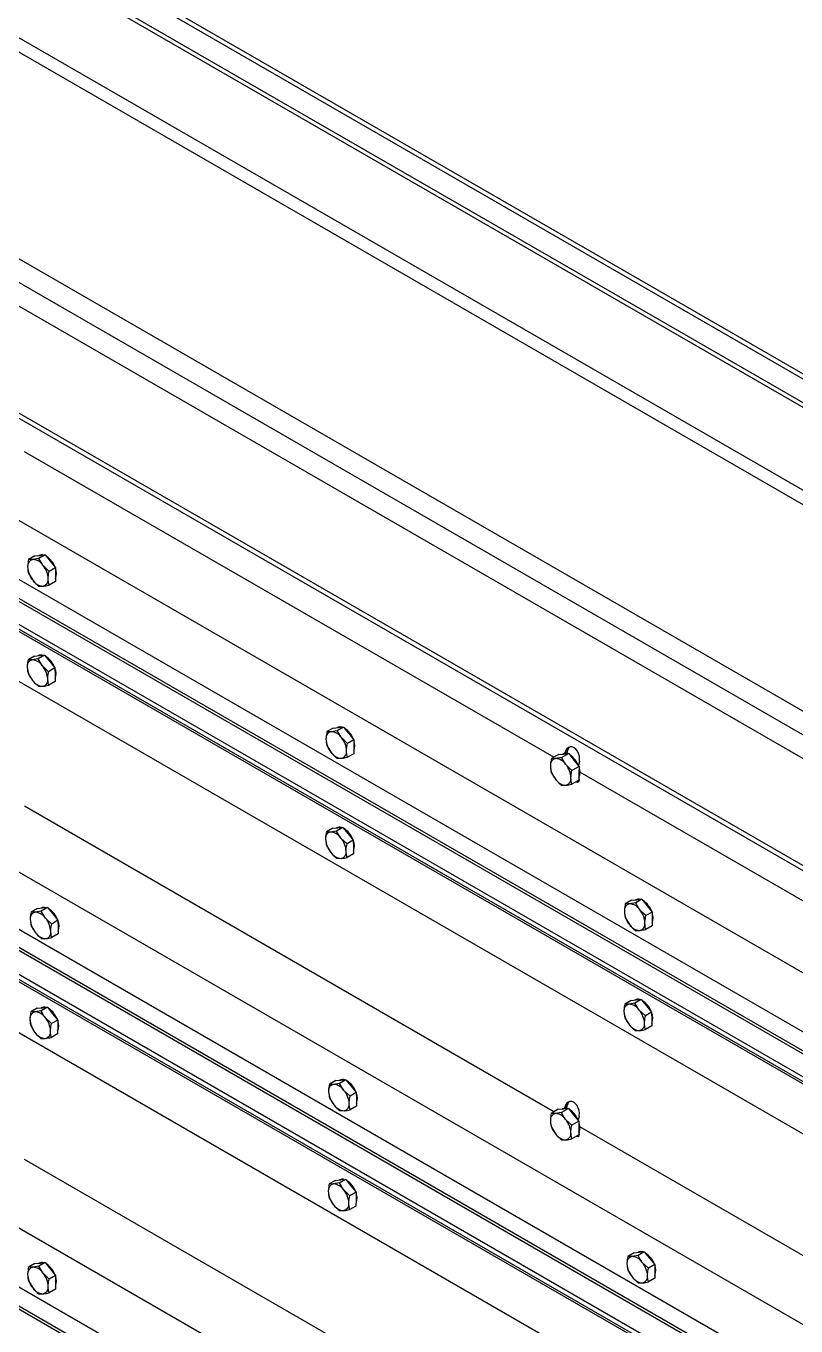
# Model space of a CAD drawing. Header units: millimetres. Extents: x -361 to 14022, y -1822 to 1455.
# Drawn here: x 4013.87 to 4030.4, y 893.34 to 921.28 of the extents above; entities that cross this region are included whole.
import ezdxf

# ---------------------------------------------------------------- set-up
doc = ezdxf.new("R2010")
doc.units = ezdxf.units.MM

msp = doc.modelspace()

# ---------------------------------------------------------------- linework, layer by layer
at = {"color": 7, "linetype": 'Continuous', "lineweight": 25}
for p, q in [((3977.685407, 943.709222), (4043.976668, 905.440092)), ((3978.127349, 943.96435), (4044.41861, 905.69522)), ((4044.529971, 905.736597), (3978.283586, 943.979821)), ((3977.685407, 943.607155), (4043.888265, 905.389058)), ((4038.231426, 902.123434), (3971.940165, 940.392564)), ((4037.789484, 901.868307), (3971.498223, 940.137437)), ((4037.568513, 901.485574), (3971.277252, 939.754704)), ((4037.568513, 899.189053), (3971.277252, 937.458183)), ((3971.341986, 937.315107), (4037.633247, 899.045976)), ((4037.697955, 896.807281), (3975.19244, 932.890946)), ((4037.697955, 895.540866), (3975.181245, 931.630994)), ((4037.697955, 895.065398), (3975.047014, 931.233017)), ((4037.697955, 895.130605), (3975.091041, 931.272806)), ((4037.697955, 894.572206), (3975.215331, 930.642657)), ((4037.697955, 894.419827), (3975.172353, 930.515089)), ((4037.697955, 894.471548), (3975.216543, 930.541299)), ((4037.697955, 893.348051), (3975.18526, 929.435862)), ((4037.697955, 889.250781), (3975.234603, 925.310107)), ((4037.697955, 888.014532), (3975.249491, 924.065263)), ((4037.697955, 887.562231), (3975.130388, 923.681718)), ((4037.697955, 887.626542), (3975.174702, 923.720448)), ((4037.697955, 887.047996), (3975.284352, 923.078602)), ((4037.697955, 886.894385), (3975.239249, 922.951028)), ((4037.697955, 886.944881), (3975.283441, 922.976013)), ((4037.697955, 885.796456), (3975.229543, 921.858703)), ((4037.697955, 881.599208), (3975.19244, 917.682874)), ((4037.697955, 880.332793), (3975.181245, 916.422921)), ((4037.697955, 879.922532), (3975.091041, 916.064734)), ((4037.697955, 879.857326), (3975.047014, 916.024944)), ((4025.202448, 905.568713), (4013.831095, 912.133256)), ((4014.056473, 909.893332), (4014.167617, 909.903587)), ((4014.27876, 909.913842), (4014.143824, 909.837552)), ((4014.167617, 909.903587), (4014.27876, 909.913842)), ((4014.27876, 909.913842), (4014.388587, 909.776023)), ((4014.056473, 909.893332), (4013.921537, 909.817042)), ((4014.143824, 909.837552), (4014.012945, 909.816139)), ((4014.144423, 909.90222), (4014.142791, 909.901297)), ((4014.363479, 909.561915), (4014.233916, 909.688576)), ((4014.498415, 909.638205), (4014.363479, 909.561915)), ((4014.388587, 909.776023), (4014.498415, 909.638205)), ((4014.498415, 909.638205), (4014.497099, 909.490131)), ((4013.918906, 909.520895), (4014.008998, 909.371919)), ((4014.497099, 909.490131), (4014.495784, 909.342058)), ((4014.138561, 909.245258), (4014.229969, 909.244355)), ((4014.495784, 909.342058), (4014.360848, 909.265768)), ((4014.044837, 907.740946), (4013.909906, 907.660916)), ((4014.129127, 907.67965), (4013.999782, 907.658578)), ((4014.044837, 907.740946), (4014.154447, 907.750314)), ((4014.130233, 907.748968), (4014.128807, 907.748122)), ((4014.264058, 907.759681), (4014.129127, 907.67965)), ((4014.154447, 907.750314), (4014.264058, 907.759681)), ((4014.264058, 907.759681), (4014.375418, 907.62275)), ((4014.351848, 907.405788), (4014.220753, 907.531014)), ((4014.486778, 907.485819), (4014.351848, 907.405788)), ((4014.375418, 907.62275), (4014.486778, 907.485819)), ((4014.486778, 907.485819), (4014.488528, 907.339521)), ((4013.913405, 907.36832), (4014.005031, 907.219684)), ((4014.490278, 907.193223), (4014.355347, 907.113192)), ((4014.488528, 907.339521), (4014.490278, 907.193223)), ((4014.136126, 907.094458), (4014.226002, 907.09212)), ((4020.464629, 906.193983), (4020.329692, 906.117693)), ((4020.551979, 906.138203), (4020.4211, 906.11679)), ((4020.464629, 906.193983), (4020.575772, 906.204238)), ((4020.552579, 906.20287), (4020.550946, 906.201947)), ((4020.686915, 906.214493), (4020.551979, 906.138203)), ((4020.575772, 906.204238), (4020.686915, 906.214493)), ((4020.686915, 906.214493), (4020.796743, 906.076674)), ((4020.796743, 906.076674), (4020.90657, 905.938855)), ((4020.327061, 905.821546), (4020.417153, 905.672569)), ((4020.771634, 905.862566), (4020.642071, 905.989226)), ((4020.90657, 905.938855), (4020.771634, 905.862566)), ((4020.905255, 905.790782), (4020.903939, 905.642708)), ((4020.90657, 905.938855), (4020.905255, 905.790782)), ((4020.546716, 905.545909), (4020.638124, 905.545006)), ((4020.903939, 905.642708), (4020.769003, 905.566418)), ((4025.300907, 905.62438), (4025.149398, 905.53872)), ((4025.371685, 905.55923), (4025.240806, 905.537817)), ((4025.300907, 905.62438), (4025.41205, 905.634635)), ((4025.523193, 905.64489), (4025.371685, 905.55923)), ((4025.388857, 905.633267), (4025.387224, 905.632344)), ((4025.41205, 905.634635), (4025.523193, 905.64489)), ((4025.438264, 905.64744), (4025.440709, 905.65897)), ((4025.486459, 905.684837), (4025.440709, 905.65897)), ((4025.486459, 905.684837), (4025.477865, 905.644303)), ((4025.523193, 905.64489), (4025.633021, 905.507071)), ((4025.633021, 905.507071), (4025.742848, 905.369252)), ((4025.750068, 905.480381), (4025.730882, 905.389895)), ((4025.146767, 905.242573), (4025.236859, 905.093597)), ((4025.59134, 905.283593), (4025.461777, 905.410254)), ((4025.742848, 905.369252), (4025.59134, 905.283593)), ((4025.741533, 905.221179), (4025.740217, 905.073105)), ((4025.742848, 905.369252), (4025.741533, 905.221179)), ((4036.743419, 898.906252), (4025.763522, 905.244812)), ((4025.366422, 904.966936), (4025.45783, 904.966033)), ((4025.740217, 905.073105), (4025.588709, 904.987446)), ((4025.742538, 905.138322), (4025.746878, 905.121322)), ((4025.204459, 897.947714), (4013.8298, 904.514165)), ((4020.452992, 904.041597), (4020.318061, 903.961566)), ((4020.452992, 904.041597), (4020.562602, 904.050964)), ((4020.538388, 904.049619), (4020.536962, 904.048773)), ((4020.672213, 904.060331), (4020.537282, 903.980301)), ((4020.562602, 904.050964), (4020.672213, 904.060331)), ((4020.672213, 904.060331), (4020.783573, 903.923401)), ((4020.537282, 903.980301), (4020.407937, 903.959228)), ((4020.760003, 903.706439), (4020.628908, 903.831665)), ((4020.894933, 903.78647), (4020.760003, 903.706439)), ((4020.783573, 903.923401), (4020.894933, 903.78647)), ((4020.894933, 903.78647), (4020.896683, 903.640172)), ((4020.32156, 903.66897), (4020.413186, 903.520334)), ((4020.898433, 903.493874), (4020.763502, 903.413843)), ((4020.896683, 903.640172), (4020.898433, 903.493874)), ((4020.544281, 903.395109), (4020.634157, 903.392771)), ((4026.872784, 902.494634), (4026.737848, 902.418344)), ((4026.960134, 902.438854), (4026.829256, 902.417441)), ((4026.872784, 902.494634), (4026.983927, 902.504889)), ((4026.960734, 902.503521), (4026.959101, 902.502598)), ((4027.09507, 902.515144), (4026.960134, 902.438854)), ((4026.983927, 902.504889), (4027.09507, 902.515144)), ((4027.09507, 902.515144), (4027.204898, 902.377325)), ((4027.204898, 902.377325), (4027.314725, 902.239506)), ((4014.10969, 902.318282), (4013.974759, 902.238251)), ((4014.19398, 902.256986), (4014.064635, 902.235913)), ((4014.10969, 902.318282), (4014.2193, 902.327649)), ((4014.195086, 902.326304), (4014.19366, 902.325458)), ((4014.328911, 902.337016), (4014.19398, 902.256986)), ((4014.2193, 902.327649), (4014.328911, 902.337016)), ((4014.416701, 901.983124), (4014.285606, 902.10835)), ((4014.328911, 902.337016), (4014.440271, 902.200086)), ((4014.440271, 902.200086), (4014.551631, 902.063155)), ((4026.735216, 902.122197), (4026.825309, 901.97322)), ((4027.179789, 902.163216), (4027.050227, 902.289877)), ((4027.314725, 902.239506), (4027.179789, 902.163216)), ((4027.31341, 902.091433), (4027.312094, 901.943359)), ((4027.314725, 902.239506), (4027.31341, 902.091433)), ((4013.978258, 901.945655), (4014.069884, 901.79702)), ((4014.551631, 902.063155), (4014.416701, 901.983124)), ((4014.551631, 902.063155), (4014.553381, 901.916857)), ((4014.553381, 901.916857), (4014.555131, 901.770559)), ((4026.954871, 901.846559), (4027.046279, 901.845656)), ((4027.312094, 901.943359), (4027.177158, 901.867069)), ((4014.200979, 901.671794), (4014.290855, 901.669456)), ((4014.555131, 901.770559), (4014.4202, 901.690528)), ((4014.10524, 900.173738), (4013.970304, 900.097448)), ((4014.10524, 900.173738), (4014.216383, 900.183993)), ((4014.19319, 900.182626), (4014.191557, 900.181703)), ((4014.327526, 900.194248), (4014.19259, 900.117958)), ((4014.216383, 900.183993), (4014.327526, 900.194248)), ((4014.327526, 900.194248), (4014.437354, 900.056429)), ((4026.861147, 900.342248), (4026.726216, 900.262217)), ((4026.945438, 900.280951), (4026.816092, 900.259879)), ((4026.861147, 900.342248), (4026.970758, 900.351615)), ((4026.946543, 900.35027), (4026.945117, 900.349424)), ((4027.080368, 900.360982), (4026.945438, 900.280951)), ((4026.970758, 900.351615), (4027.080368, 900.360982)), ((4027.168158, 900.00709), (4027.037063, 900.132315)), ((4027.080368, 900.360982), (4027.191728, 900.224051)), ((4027.191728, 900.224051), (4027.303089, 900.08712)), ((4014.19259, 900.117958), (4014.061712, 900.096545)), ((4014.412246, 899.842321), (4014.282683, 899.968982)), ((4014.547182, 899.918611), (4014.412246, 899.842321)), ((4014.437354, 900.056429), (4014.547182, 899.918611)), ((4014.547182, 899.918611), (4014.545866, 899.770537)), ((4026.729716, 899.969621), (4026.821341, 899.820985)), ((4027.303089, 900.08712), (4027.168158, 900.00709)), ((4027.303089, 900.08712), (4027.304838, 899.940822)), ((4027.304838, 899.940822), (4027.306588, 899.794524)), ((4013.967672, 899.801301), (4014.057765, 899.652325)), ((4014.54455, 899.622464), (4014.409614, 899.546174)), ((4014.545866, 899.770537), (4014.54455, 899.622464)), ((4026.952436, 899.695759), (4027.042312, 899.693421)), ((4027.306588, 899.794524), (4027.171657, 899.714494)), ((4014.187328, 899.525664), (4014.278736, 899.524761)), ((4020.517845, 898.618933), (4020.382914, 898.538902)), ((4020.602135, 898.557636), (4020.47279, 898.536564)), ((4020.517845, 898.618933), (4020.627455, 898.6283)), ((4020.603241, 898.626955), (4020.601815, 898.626109)), ((4020.737066, 898.637667), (4020.602135, 898.557636)), ((4020.627455, 898.6283), (4020.737066, 898.637667)), ((4020.737066, 898.637667), (4020.848426, 898.500736)), ((4020.848426, 898.500736), (4020.959787, 898.363805)), ((4020.386414, 898.246306), (4020.478039, 898.09767)), ((4020.824856, 898.283775), (4020.693761, 898.409)), ((4020.959787, 898.363805), (4020.824856, 898.283775)), ((4020.959787, 898.363805), (4020.961536, 898.217508)), ((4020.961536, 898.217508), (4020.963286, 898.07121)), ((4020.609134, 897.972444), (4020.69901, 897.970107)), ((4020.963286, 898.07121), (4020.828355, 897.991179)), ((4025.296802, 898.002485), (4025.1453, 897.912625)), ((4025.364521, 897.93136), (4025.235176, 897.910287)), ((4025.296802, 898.002485), (4025.406413, 898.011852)), ((4025.516023, 898.021219), (4025.364521, 897.93136)), ((4025.382198, 898.010507), (4025.380773, 898.009661)), ((4025.406413, 898.011852), (4025.516023, 898.021219)), ((4025.433331, 898.025276), (4025.43595, 898.038729)), ((4025.481699, 898.065863), (4025.43595, 898.038729)), ((4025.481699, 898.065863), (4025.473078, 898.021581)), ((4025.516023, 898.021219), (4025.627384, 897.884288)), ((4025.1488, 897.620029), (4025.240425, 897.471394)), ((4025.587242, 897.657498), (4025.456147, 897.782724)), ((4025.738744, 897.747358), (4025.587242, 897.657498)), ((4025.627384, 897.884288), (4025.738744, 897.747358)), ((4025.74531, 897.860139), (4025.72736, 897.767936)), ((4025.738744, 897.747358), (4025.740494, 897.60106)), ((4036.744077, 891.286035), (4025.762227, 897.625722)), ((4025.37152, 897.346168), (4025.461396, 897.34383)), ((4025.742243, 897.454762), (4025.590741, 897.364902)), ((4025.740494, 897.60106), (4025.742243, 897.454762)), ((4025.744756, 897.522209), (4025.749552, 897.505386)), ((4025.202448, 890.360641), (4013.831095, 896.925183)), ((4020.735682, 896.494899), (4020.600746, 896.418609)), ((4020.624538, 896.484644), (4020.735682, 896.494899)), ((4020.735682, 896.494899), (4020.845509, 896.35708)), ((4020.513395, 896.474389), (4020.378459, 896.398099)), ((4020.600746, 896.418609), (4020.469867, 896.397196)), ((4020.513395, 896.474389), (4020.624538, 896.484644)), ((4020.601345, 896.483276), (4020.599713, 896.482353)), ((4020.820401, 896.142972), (4020.690838, 896.269632)), ((4020.955337, 896.219261), (4020.820401, 896.142972)), ((4020.845509, 896.35708), (4020.955337, 896.219261)), ((4020.955337, 896.219261), (4020.954021, 896.071188)), ((4020.375828, 896.101952), (4020.46592, 895.952975)), ((4020.954021, 896.071188), (4020.952706, 895.923114)), ((4020.595483, 895.826315), (4020.686891, 895.825412)), ((4020.952706, 895.923114), (4020.817769, 895.846824)), ((4026.926, 894.919584), (4026.791069, 894.839553)), ((4027.010291, 894.858287), (4026.880946, 894.837215)), ((4026.926, 894.919584), (4027.035611, 894.928951)), ((4027.011396, 894.927605), (4027.00997, 894.92676)), ((4027.145221, 894.938318), (4027.010291, 894.858287)), ((4027.035611, 894.928951), (4027.145221, 894.938318)), ((4027.145221, 894.938318), (4027.256581, 894.801387)), ((4014.056473, 894.68526), (4013.921537, 894.60897)), ((4014.143824, 894.629479), (4014.012945, 894.608067)), ((4014.056473, 894.68526), (4014.167617, 894.695515)), ((4014.144423, 894.694147), (4014.142791, 894.693224)), ((4014.27876, 894.705769), (4014.143824, 894.629479)), ((4014.167617, 894.695515), (4014.27876, 894.705769)), ((4014.27876, 894.705769), (4014.388587, 894.567951)), ((4014.388587, 894.567951), (4014.498415, 894.430132)), ((4026.794569, 894.546957), (4026.886195, 894.398321)), ((4027.233011, 894.584425), (4027.101916, 894.709651)), ((4027.367942, 894.664456), (4027.233011, 894.584425)), ((4027.256581, 894.801387), (4027.367942, 894.664456)), ((4027.367942, 894.664456), (4027.369691, 894.518158)), ((4013.918906, 894.312823), (4014.008998, 894.163846)), ((4014.363479, 894.353842), (4014.233916, 894.480503)), ((4014.498415, 894.430132), (4014.363479, 894.353842)), ((4014.497099, 894.282059), (4014.495784, 894.133985)), ((4014.498415, 894.430132), (4014.497099, 894.282059)), ((4027.017289, 894.273095), (4027.107165, 894.270757)), ((4027.371441, 894.37186), (4027.236511, 894.291829)), ((4027.369691, 894.518158), (4027.371441, 894.37186)), ((4014.138561, 894.037185), (4014.229969, 894.036282)), ((4014.495784, 894.133985), (4014.360848, 894.057695))]:
    msp.add_line(p, q, dxfattribs=at)
at = {"color": 8, "linetype": 'Continuous', "lineweight": 25}
for p, q in [((4041.102183, 905.211139), (3978.592979, 941.296934)), ((3978.516233, 941.03506), (4040.913785, 905.013721))]:
    msp.add_line(p, q, dxfattribs=at)
at = {"color": 7, "linetype": 'Continuous', "lineweight": 25}
for centre, radius, start, end in [((4014.204131, 909.790647), 0.126545, 71.510323, 118.153237), ((4014.038925, 909.678583), 0.139989, 100.6953232, 188.5331771), ((4014.376851, 909.675078), 0.476678, 182.0759805, 219.4930678), ((4013.997261, 909.533801), 0.282774, 33.1850043, 86.8203722), ((4013.866063, 909.385416), 0.476678, 2.0759805, 39.4930678), ((4014.04846, 909.490632), 0.46942, 19.5554709, 57.5471594), ((4014.236982, 909.517564), 0.283127, 336.3520258, 22.6298248), ((4014.245654, 909.526693), 0.282774, 213.1850043, 266.8203722), ((4014.203989, 909.381911), 0.139989, 280.6953232, 8.5331771), ((4014.190386, 907.640581), 0.12396, 69.9370339, 119.0296317), ((4014.029231, 907.326854), 0.481209, 20.2238943, 58.0161973), ((4014.023835, 907.52671), 0.134043, 100.3370645, 190.2264623), ((4014.374827, 907.531565), 0.483755, 183.3955817, 220.1438852), ((4013.980819, 907.370561), 0.288641, 33.7722361, 86.2331404), ((4013.850957, 907.219133), 0.483755, 3.3955817, 40.1438852), ((4014.232161, 907.362499), 0.279172, 337.2142046, 24.156204), ((4014.244965, 907.380137), 0.288641, 213.7722361, 266.2331404), ((4014.201949, 907.223987), 0.134043, 280.3370645, 10.2264623), ((4020.44708, 905.979233), 0.139989, 100.6953232, 188.5331771), ((4020.405416, 905.834452), 0.282774, 33.1850043, 86.8203722), ((4020.612286, 906.091297), 0.126545, 71.510323, 118.153237), ((4020.456616, 905.791283), 0.46942, 19.5554709, 57.5471594), ((4020.785006, 905.975729), 0.476678, 182.0759805, 219.4930678), ((4020.274218, 905.686066), 0.476678, 2.0759805, 39.4930678), ((4020.645137, 905.818214), 0.283127, 336.3520258, 22.6298248), ((4020.653809, 905.827344), 0.282774, 213.1850043, 266.8203722), ((4020.612144, 905.682562), 0.139989, 280.6953232, 8.5331771), ((4025.266786, 905.400261), 0.139989, 100.6953232, 188.5331771), ((4025.225122, 905.255479), 0.282774, 33.1850043, 86.8203722), ((4025.448564, 905.521694), 0.126545, 71.510323, 118.153237), ((4025.292894, 905.22168), 0.46942, 19.5554709, 57.5471594), ((4025.604712, 905.396756), 0.476678, 182.0759805, 219.4930678), ((4025.093924, 905.107094), 0.476678, 2.0759805, 39.4930678), ((4025.47868, 905.248185), 0.285816, 337.3946058, 22.4977682), ((4025.473515, 905.248371), 0.282774, 213.1850043, 266.8203722), ((4025.43185, 905.10359), 0.139989, 280.6953232, 8.5331771), ((4020.598541, 903.941232), 0.12396, 69.9370339, 119.0296317), ((4020.43199, 903.827361), 0.134043, 100.3370645, 190.2264623), ((4020.782982, 903.832216), 0.483755, 183.3955817, 220.1438852), ((4020.388974, 903.671211), 0.288641, 33.7722361, 86.2331404), ((4020.259112, 903.519783), 0.483755, 3.3955817, 40.1438852), ((4020.437386, 903.627505), 0.481209, 20.2238943, 58.0161973), ((4020.640316, 903.663149), 0.279172, 337.2142046, 24.156204), ((4020.65312, 903.680788), 0.288641, 213.7722361, 266.2331404), ((4020.610105, 903.524638), 0.134043, 280.3370645, 10.2264623), ((4026.855236, 902.279884), 0.139989, 100.6953232, 188.5331771), ((4026.813571, 902.135103), 0.282774, 33.1850043, 86.8203722), ((4027.020442, 902.391948), 0.126545, 71.510323, 118.153237), ((4026.864771, 902.091934), 0.46942, 19.5554709, 57.5471594), ((4014.088688, 902.104046), 0.134043, 100.3370645, 190.2264623), ((4014.045672, 901.947896), 0.288641, 33.7722361, 86.2331404), ((4014.255239, 902.217917), 0.12396, 69.9370339, 119.0296317), ((4013.91581, 901.796468), 0.483755, 3.3955817, 40.1438852), ((4014.094084, 901.90419), 0.481209, 20.2238943, 58.0161973), ((4027.193162, 902.27638), 0.476678, 182.0759805, 219.4930678), ((4026.682374, 901.986717), 0.476678, 2.0759805, 39.4930678), ((4027.053292, 902.118865), 0.283127, 336.3520258, 22.6298248), ((4014.43968, 902.108901), 0.483755, 183.3955817, 220.1438852), ((4014.266803, 901.801323), 0.134043, 280.3370645, 10.2264623), ((4014.297014, 901.939835), 0.279172, 337.2142046, 24.156204), ((4027.061964, 902.127995), 0.282774, 213.1850043, 266.8203722), ((4027.0203, 901.983213), 0.139989, 280.6953232, 8.5331771), ((4014.309818, 901.957473), 0.288641, 213.7722361, 266.2331404), ((4014.252898, 900.071053), 0.126545, 71.510323, 118.153237), ((4014.097227, 899.771038), 0.46942, 19.5554709, 57.5471594), ((4026.840145, 900.128012), 0.134043, 100.3370645, 190.2264623), ((4026.79713, 899.971862), 0.288641, 33.7722361, 86.2331404), ((4027.006696, 900.241883), 0.12396, 69.9370339, 119.0296317), ((4026.667268, 899.820434), 0.483755, 3.3955817, 40.1438852), ((4026.845541, 899.928156), 0.481209, 20.2238943, 58.0161973), ((4014.087692, 899.958989), 0.139989, 100.6953232, 188.5331771), ((4014.425618, 899.955484), 0.476678, 182.0759805, 219.4930678), ((4014.046027, 899.814207), 0.282774, 33.1850043, 86.8203722), ((4013.91483, 899.665822), 0.476678, 2.0759805, 39.4930678), ((4014.285748, 899.79797), 0.283127, 336.3520258, 22.6298248), ((4027.191137, 900.132867), 0.483755, 183.3955817, 220.1438852), ((4027.01826, 899.825289), 0.134043, 280.3370645, 10.2264623), ((4027.048471, 899.9638), 0.279172, 337.2142046, 24.156204), ((4014.29442, 899.807099), 0.282774, 213.1850043, 266.8203722), ((4014.252756, 899.662318), 0.139989, 280.6953232, 8.5331771), ((4027.061275, 899.981438), 0.288641, 213.7722361, 266.2331404), ((4020.496843, 898.404697), 0.134043, 100.3370645, 190.2264623), ((4020.453828, 898.248547), 0.288641, 33.7722361, 86.2331404), ((4020.663394, 898.518568), 0.12396, 69.9370339, 119.0296317), ((4020.502239, 898.204841), 0.481209, 20.2238943, 58.0161973), ((4020.847835, 898.409552), 0.483755, 183.3955817, 220.1438852), ((4020.323965, 898.097119), 0.483755, 3.3955817, 40.1438852), ((4020.705169, 898.240485), 0.279172, 337.2142046, 24.156204), ((4020.717973, 898.258124), 0.288641, 213.7722361, 266.2331404), ((4020.674958, 898.101974), 0.134043, 280.3370645, 10.2264623), ((4025.259229, 897.77842), 0.134043, 100.3370645, 190.2264623), ((4025.216214, 897.62227), 0.288641, 33.7722361, 86.2331404), ((4025.442351, 897.90212), 0.12396, 69.9370339, 119.0296317), ((4025.281197, 897.588393), 0.481209, 20.2238943, 58.0161973), ((4025.610221, 897.783275), 0.483755, 183.3955817, 220.1438852), ((4025.086352, 897.470842), 0.483755, 3.3955817, 40.1438852), ((4025.484127, 897.624037), 0.279172, 337.2142046, 24.156204), ((4025.480359, 897.631847), 0.288641, 213.7722361, 266.2331404), ((4025.437344, 897.475697), 0.134043, 280.3370645, 10.2264623), ((4020.661053, 896.371703), 0.126545, 71.510323, 118.153237), ((4020.495847, 896.259639), 0.139989, 100.6953232, 188.5331771), ((4020.833773, 896.256135), 0.476678, 182.0759805, 219.4930678), ((4020.454183, 896.114858), 0.282774, 33.1850043, 86.8203722), ((4020.322985, 895.966473), 0.476678, 2.0759805, 39.4930678), ((4020.505382, 896.071689), 0.46942, 19.5554709, 57.5471594), ((4020.702575, 896.10775), 0.282774, 213.1850043, 266.8203722), ((4020.660911, 895.962968), 0.139989, 280.6953232, 8.5331771), ((4020.693903, 896.098621), 0.283127, 336.3520258, 22.6298248), ((4026.904998, 894.705348), 0.134043, 100.3370645, 190.2264623), ((4026.861983, 894.549198), 0.288641, 33.7722361, 86.2331404), ((4027.071549, 894.819218), 0.12396, 69.9370339, 119.0296317), ((4026.910394, 894.505492), 0.481209, 20.2238943, 58.0161973), ((4014.038925, 894.47051), 0.139989, 100.6953232, 188.5331771), ((4013.997261, 894.325728), 0.282774, 33.1850043, 86.8203722), ((4014.204131, 894.582574), 0.126545, 71.510323, 118.153237), ((4014.04846, 894.282559), 0.46942, 19.5554709, 57.5471594), ((4027.25599, 894.710202), 0.483755, 183.3955817, 220.1438852), ((4026.732121, 894.39777), 0.483755, 3.3955817, 40.1438852), ((4027.113325, 894.541136), 0.279172, 337.2142046, 24.156204), ((4014.376851, 894.467006), 0.476678, 182.0759805, 219.4930678), ((4013.866063, 894.177343), 0.476678, 2.0759805, 39.4930678), ((4014.236982, 894.309491), 0.283127, 336.3520258, 22.6298248), ((4027.126128, 894.558774), 0.288641, 213.7722361, 266.2331404), ((4027.083113, 894.402624), 0.134043, 280.3370645, 10.2264623), ((4014.245654, 894.31862), 0.282774, 213.1850043, 266.8203722), ((4014.203989, 894.173839), 0.139989, 280.6953232, 8.5331771)]:
    msp.add_arc(centre, radius, start, end, dxfattribs=at)
for centre, major_axis, ratio, start_param, end_param in [((4025.595389, 905.569676), (-0.045582, 0.219415), 0.701630723, 4.153173117, 7.294765771), ((4025.641139, 905.595542), (-0.045582, 0.219415), 0.701630723, 0.384759618, 1.011580464), ((4025.592198, 905.210616), (-0.143133, 0.16959), 0.418043607, 2.568485088, 3.853595792), ((4025.637949, 905.236483), (-0.143133, 0.16959), 0.418043607, 2.568485088, 2.779931608), ((4025.59063, 897.949434), (-0.051828, 0.217876), 0.692818262, 4.132742217, 7.274334871), ((4025.636378, 897.976569), (-0.051828, 0.217876), 0.692818262, 0.380646966, 0.991149564), ((4025.594873, 897.59468), (-0.146068, 0.166997), 0.401133331, 2.602360174, 3.846083137), ((4025.640621, 897.621815), (-0.146068, 0.166997), 0.401133331, 2.602360174, 2.768292804)]:
    msp.add_ellipse(centre, major_axis=major_axis, ratio=ratio, start_param=start_param, end_param=end_param, dxfattribs=at)
for points, knots in [([(4013.921537, 909.817042), (4013.913133, 909.774964), (4013.902192, 909.720185), (4013.900807, 909.66955), (4013.900486, 909.657811)], [0, 0, 0, 0, 0.768150727, 1, 1, 1, 1]), ([(4013.900486, 909.657811), (4013.902621, 909.619662), (4013.905327, 909.571312), (4013.91654, 909.52968), (4013.918906, 909.520895)], [0, 0, 0, 0, 0.788999238, 1, 1, 1, 1]), ([(4014.012945, 909.816139), (4014.01033, 909.815907), (4013.973079, 909.812603), (4013.946371, 909.814903), (4013.921537, 909.817042)], [0, 0, 0, 0, 0.070200577, 1, 1, 1, 1]), ([(4014.233916, 909.688576), (4014.231332, 909.691854), (4014.194526, 909.738552), (4014.168252, 909.789853), (4014.143824, 909.837552)], [0, 0, 0, 0, 0.070200577, 1, 1, 1, 1]), ([(4014.008998, 909.371919), (4014.011621, 909.368663), (4014.04899, 909.322282), (4014.095405, 909.282369), (4014.138561, 909.245258)], [0, 0, 0, 0, 0.070200577, 1, 1, 1, 1]), ([(4014.342428, 909.402683), (4014.342749, 909.414423), (4014.344134, 909.465058), (4014.355075, 909.519837), (4014.363479, 909.561915)], [0, 0, 0, 0, 0.231849273, 1, 1, 1, 1]), ([(4014.360848, 909.265768), (4014.358482, 909.274552), (4014.347269, 909.316185), (4014.344563, 909.364535), (4014.342428, 909.402683)], [0, 0, 0, 0, 0.211000762, 1, 1, 1, 1]), ([(4014.229969, 909.244355), (4014.232624, 909.244609), (4014.270436, 909.248231), (4014.317286, 909.257318), (4014.360848, 909.265768)], [0, 0, 0, 0, 0.0702005767, 1, 1, 1, 1]), ([(4014.220753, 907.531014), (4014.218133, 907.534272), (4014.180808, 907.580678), (4014.154028, 907.631964), (4014.129127, 907.67965)], [0, 0, 0, 0, 0.070200577, 1, 1, 1, 1]), ([(4013.909906, 907.660916), (4013.902279, 907.619063), (4013.892349, 907.564579), (4013.892002, 907.514519), (4013.891921, 907.502913)], [0, 0, 0, 0, 0.768150727, 1, 1, 1, 1]), ([(4013.891921, 907.502913), (4013.894875, 907.465307), (4013.898619, 907.417646), (4013.910829, 907.376914), (4013.913405, 907.36832)], [0, 0, 0, 0, 0.788999238, 1, 1, 1, 1]), ([(4013.999782, 907.658578), (4013.997203, 907.658367), (4013.96047, 907.655371), (4013.934268, 907.658244), (4013.909906, 907.660916)], [0, 0, 0, 0, 0.070200577, 1, 1, 1, 1]), ([(4014.333863, 907.247785), (4014.333943, 907.259391), (4014.334291, 907.309452), (4014.34422, 907.363936), (4014.351848, 907.405788)], [0, 0, 0, 0, 0.2318492728, 1, 1, 1, 1]), ([(4014.005031, 907.219684), (4014.007691, 907.216449), (4014.045577, 907.170376), (4014.092498, 907.131036), (4014.136126, 907.094458)], [0, 0, 0, 0, 0.070200577, 1, 1, 1, 1]), ([(4014.226002, 907.09212), (4014.22862, 907.092354), (4014.265915, 907.095683), (4014.312258, 907.104756), (4014.355347, 907.113192)], [0, 0, 0, 0, 0.070200577, 1, 1, 1, 1]), ([(4014.355347, 907.113192), (4014.352771, 907.121787), (4014.34056, 907.162518), (4014.336817, 907.21018), (4014.333863, 907.247785)], [0, 0, 0, 0, 0.211000762, 1, 1, 1, 1]), ([(4020.329692, 906.117693), (4020.321288, 906.075615), (4020.310347, 906.020836), (4020.308963, 905.970201), (4020.308641, 905.958462)], [0, 0, 0, 0, 0.768150727, 1, 1, 1, 1]), ([(4020.4211, 906.11679), (4020.418485, 906.116558), (4020.381234, 906.113254), (4020.354526, 906.115554), (4020.329692, 906.117693)], [0, 0, 0, 0, 0.070200577, 1, 1, 1, 1]), ([(4020.642071, 905.989226), (4020.639487, 905.992505), (4020.602681, 906.039203), (4020.576408, 906.090504), (4020.551979, 906.138203)], [0, 0, 0, 0, 0.070200577, 1, 1, 1, 1]), ([(4020.308641, 905.958462), (4020.310776, 905.920313), (4020.313482, 905.871963), (4020.324695, 905.83033), (4020.327061, 905.821546)], [0, 0, 0, 0, 0.788999238, 1, 1, 1, 1]), ([(4020.750583, 905.703334), (4020.750904, 905.715074), (4020.752289, 905.765709), (4020.76323, 905.820487), (4020.771634, 905.862566)], [0, 0, 0, 0, 0.231849273, 1, 1, 1, 1]), ([(4020.417153, 905.672569), (4020.419777, 905.669313), (4020.457145, 905.622932), (4020.50356, 905.583019), (4020.546716, 905.545909)], [0, 0, 0, 0, 0.070200577, 1, 1, 1, 1]), ([(4020.638124, 905.545006), (4020.640779, 905.54526), (4020.678591, 905.548882), (4020.725442, 905.557969), (4020.769003, 905.566418)], [0, 0, 0, 0, 0.0702005767, 1, 1, 1, 1]), ([(4020.769003, 905.566418), (4020.766637, 905.575203), (4020.755424, 905.616835), (4020.752718, 905.665186), (4020.750583, 905.703334)], [0, 0, 0, 0, 0.211000762, 1, 1, 1, 1]), ([(4025.149398, 905.53872), (4025.140994, 905.496642), (4025.130053, 905.441864), (4025.128669, 905.391229), (4025.128348, 905.379489)], [0, 0, 0, 0, 0.768150728, 1, 1, 1, 1]), ([(4025.240806, 905.537817), (4025.238191, 905.537585), (4025.20094, 905.534281), (4025.174232, 905.536582), (4025.149398, 905.53872)], [0, 0, 0, 0, 0.070200577, 1, 1, 1, 1]), ([(4025.461777, 905.410254), (4025.459194, 905.413532), (4025.422387, 905.46023), (4025.396114, 905.511531), (4025.371685, 905.55923)], [0, 0, 0, 0, 0.070200577, 1, 1, 1, 1]), ([(4025.128348, 905.379489), (4025.130483, 905.341341), (4025.133189, 905.29299), (4025.144401, 905.251358), (4025.146767, 905.242573)], [0, 0, 0, 0, 0.788999238, 1, 1, 1, 1]), ([(4025.570289, 905.124361), (4025.57061, 905.136101), (4025.571995, 905.186736), (4025.582936, 905.241515), (4025.59134, 905.283593)], [0, 0, 0, 0, 0.231849273, 1, 1, 1, 1]), ([(4025.236859, 905.093597), (4025.239483, 905.090341), (4025.276851, 905.04396), (4025.323266, 905.004047), (4025.366422, 904.966936)], [0, 0, 0, 0, 0.0702005767, 1, 1, 1, 1]), ([(4025.45783, 904.966033), (4025.460485, 904.966287), (4025.498297, 904.969909), (4025.545148, 904.978996), (4025.588709, 904.987446)], [0, 0, 0, 0, 0.070200577, 1, 1, 1, 1]), ([(4025.588709, 904.987446), (4025.586343, 904.99623), (4025.57513, 905.037863), (4025.572424, 905.086213), (4025.570289, 905.124361)], [0, 0, 0, 0, 0.211000762, 1, 1, 1, 1]), ([(4020.318061, 903.961566), (4020.310434, 903.919714), (4020.300504, 903.86523), (4020.300157, 903.81517), (4020.300076, 903.803563)], [0, 0, 0, 0, 0.768150727, 1, 1, 1, 1]), ([(4020.300076, 903.803563), (4020.30303, 903.765958), (4020.306774, 903.718296), (4020.318984, 903.677565), (4020.32156, 903.66897)], [0, 0, 0, 0, 0.788999238, 1, 1, 1, 1]), ([(4020.407937, 903.959228), (4020.405359, 903.959018), (4020.368625, 903.956021), (4020.342423, 903.958895), (4020.318061, 903.961566)], [0, 0, 0, 0, 0.070200577, 1, 1, 1, 1]), ([(4020.628908, 903.831665), (4020.626288, 903.834922), (4020.588964, 903.881329), (4020.562183, 903.932615), (4020.537282, 903.980301)], [0, 0, 0, 0, 0.070200577, 1, 1, 1, 1]), ([(4020.413186, 903.520334), (4020.415846, 903.5171), (4020.453732, 903.471027), (4020.500653, 903.431687), (4020.544281, 903.395109)], [0, 0, 0, 0, 0.070200577, 1, 1, 1, 1]), ([(4020.742018, 903.548436), (4020.742099, 903.560042), (4020.742446, 903.610102), (4020.752376, 903.664587), (4020.760003, 903.706439)], [0, 0, 0, 0, 0.2318492728, 1, 1, 1, 1]), ([(4020.763502, 903.413843), (4020.760926, 903.422437), (4020.748715, 903.463169), (4020.744972, 903.510831), (4020.742018, 903.548436)], [0, 0, 0, 0, 0.211000762, 1, 1, 1, 1]), ([(4020.634157, 903.392771), (4020.636775, 903.393004), (4020.67407, 903.396334), (4020.720413, 903.405407), (4020.763502, 903.413843)], [0, 0, 0, 0, 0.070200577, 1, 1, 1, 1]), ([(4026.737848, 902.418344), (4026.729443, 902.376266), (4026.718502, 902.321487), (4026.717118, 902.270852), (4026.716797, 902.259112)], [0, 0, 0, 0, 0.768150727, 1, 1, 1, 1]), ([(4026.829256, 902.417441), (4026.826641, 902.417209), (4026.78939, 902.413905), (4026.762681, 902.416205), (4026.737848, 902.418344)], [0, 0, 0, 0, 0.070200577, 1, 1, 1, 1]), ([(4027.050227, 902.289877), (4027.047643, 902.293155), (4027.010836, 902.339854), (4026.984563, 902.391154), (4026.960134, 902.438854)], [0, 0, 0, 0, 0.070200577, 1, 1, 1, 1]), ([(4013.974759, 902.238251), (4013.967132, 902.196399), (4013.957202, 902.141915), (4013.956855, 902.091855), (4013.956774, 902.080248)], [0, 0, 0, 0, 0.768150727, 1, 1, 1, 1]), ([(4014.064635, 902.235913), (4014.062056, 902.235703), (4014.025323, 902.232707), (4013.999121, 902.23558), (4013.974759, 902.238251)], [0, 0, 0, 0, 0.070200577, 1, 1, 1, 1]), ([(4014.285606, 902.10835), (4014.282986, 902.111607), (4014.245662, 902.158014), (4014.218881, 902.2093), (4014.19398, 902.256986)], [0, 0, 0, 0, 0.070200577, 1, 1, 1, 1]), ([(4026.716797, 902.259112), (4026.718932, 902.220964), (4026.721638, 902.172614), (4026.73285, 902.130981), (4026.735216, 902.122197)], [0, 0, 0, 0, 0.788999238, 1, 1, 1, 1]), ([(4027.158738, 902.003985), (4027.159059, 902.015724), (4027.160444, 902.066359), (4027.171385, 902.121138), (4027.179789, 902.163216)], [0, 0, 0, 0, 0.231849273, 1, 1, 1, 1]), ([(4013.956774, 902.080248), (4013.959728, 902.042643), (4013.963472, 901.994982), (4013.975682, 901.95425), (4013.978258, 901.945655)], [0, 0, 0, 0, 0.788999238, 1, 1, 1, 1]), ([(4014.398716, 901.825121), (4014.398797, 901.836727), (4014.399144, 901.886787), (4014.409073, 901.941272), (4014.416701, 901.983124)], [0, 0, 0, 0, 0.231849273, 1, 1, 1, 1]), ([(4014.4202, 901.690528), (4014.417624, 901.699122), (4014.405413, 901.739854), (4014.40167, 901.787516), (4014.398716, 901.825121)], [0, 0, 0, 0, 0.211000762, 1, 1, 1, 1]), ([(4026.825309, 901.97322), (4026.827932, 901.969964), (4026.8653, 901.923583), (4026.911715, 901.88367), (4026.954871, 901.846559)], [0, 0, 0, 0, 0.070200577, 1, 1, 1, 1]), ([(4027.046279, 901.845656), (4027.048934, 901.845911), (4027.086747, 901.849532), (4027.133597, 901.85862), (4027.177158, 901.867069)], [0, 0, 0, 0, 0.0702005767, 1, 1, 1, 1]), ([(4027.177158, 901.867069), (4027.174792, 901.875854), (4027.163579, 901.917486), (4027.160873, 901.965836), (4027.158738, 902.003985)], [0, 0, 0, 0, 0.211000762, 1, 1, 1, 1]), ([(4014.069884, 901.79702), (4014.072544, 901.793785), (4014.11043, 901.747712), (4014.157351, 901.708372), (4014.200979, 901.671794)], [0, 0, 0, 0, 0.0702005767, 1, 1, 1, 1]), ([(4014.290855, 901.669456), (4014.293473, 901.66969), (4014.330768, 901.673019), (4014.377111, 901.682092), (4014.4202, 901.690528)], [0, 0, 0, 0, 0.070200577, 1, 1, 1, 1]), ([(4026.726216, 900.262217), (4026.718589, 900.220365), (4026.70866, 900.165881), (4026.708312, 900.11582), (4026.708232, 900.104214)], [0, 0, 0, 0, 0.768150727, 1, 1, 1, 1]), ([(4026.816092, 900.259879), (4026.813514, 900.259669), (4026.77678, 900.256672), (4026.750579, 900.259545), (4026.726216, 900.262217)], [0, 0, 0, 0, 0.070200577, 1, 1, 1, 1]), ([(4027.037063, 900.132315), (4027.034443, 900.135573), (4026.997119, 900.18198), (4026.970338, 900.233266), (4026.945438, 900.280951)], [0, 0, 0, 0, 0.070200577, 1, 1, 1, 1]), ([(4013.970304, 900.097448), (4013.9619, 900.05537), (4013.950959, 900.000591), (4013.949574, 899.949957), (4013.949253, 899.938217)], [0, 0, 0, 0, 0.7681507272, 1, 1, 1, 1]), ([(4013.949253, 899.938217), (4013.951388, 899.900069), (4013.954094, 899.851718), (4013.965307, 899.810086), (4013.967672, 899.801301)], [0, 0, 0, 0, 0.788999238, 1, 1, 1, 1]), ([(4014.061712, 900.096545), (4014.059097, 900.096313), (4014.021846, 900.093009), (4013.995137, 900.09531), (4013.970304, 900.097448)], [0, 0, 0, 0, 0.0702005767, 1, 1, 1, 1]), ([(4014.282683, 899.968982), (4014.280099, 899.97226), (4014.243292, 900.018958), (4014.217019, 900.070259), (4014.19259, 900.117958)], [0, 0, 0, 0, 0.070200577, 1, 1, 1, 1]), ([(4026.708232, 900.104214), (4026.711185, 900.066609), (4026.714929, 900.018947), (4026.727139, 899.978216), (4026.729716, 899.969621)], [0, 0, 0, 0, 0.788999238, 1, 1, 1, 1]), ([(4027.150173, 899.849087), (4027.150254, 899.860693), (4027.150601, 899.910753), (4027.160531, 899.965237), (4027.168158, 900.00709)], [0, 0, 0, 0, 0.2318492728, 1, 1, 1, 1]), ([(4027.171657, 899.714494), (4027.169081, 899.723088), (4027.156871, 899.76382), (4027.153127, 899.811481), (4027.150173, 899.849087)], [0, 0, 0, 0, 0.211000762, 1, 1, 1, 1]), ([(4014.057765, 899.652325), (4014.060388, 899.649069), (4014.097756, 899.602688), (4014.144171, 899.562775), (4014.187328, 899.525664)], [0, 0, 0, 0, 0.070200577, 1, 1, 1, 1]), ([(4014.391195, 899.683089), (4014.391516, 899.694829), (4014.3929, 899.745464), (4014.403841, 899.800243), (4014.412246, 899.842321)], [0, 0, 0, 0, 0.231849273, 1, 1, 1, 1]), ([(4014.409614, 899.546174), (4014.407248, 899.554958), (4014.396036, 899.596591), (4014.39333, 899.644941), (4014.391195, 899.683089)], [0, 0, 0, 0, 0.211000762, 1, 1, 1, 1]), ([(4026.821341, 899.820985), (4026.824001, 899.817751), (4026.861887, 899.771677), (4026.908809, 899.732338), (4026.952436, 899.695759)], [0, 0, 0, 0, 0.070200577, 1, 1, 1, 1]), ([(4027.042312, 899.693421), (4027.04493, 899.693655), (4027.082226, 899.696985), (4027.128568, 899.706058), (4027.171657, 899.714494)], [0, 0, 0, 0, 0.070200577, 1, 1, 1, 1]), ([(4014.278736, 899.524761), (4014.28139, 899.525015), (4014.319203, 899.528637), (4014.366053, 899.537724), (4014.409614, 899.546174)], [0, 0, 0, 0, 0.070200577, 1, 1, 1, 1]), ([(4020.382914, 898.538902), (4020.375287, 898.49705), (4020.365357, 898.442566), (4020.36501, 898.392506), (4020.364929, 898.380899)], [0, 0, 0, 0, 0.768150727, 1, 1, 1, 1]), ([(4020.47279, 898.536564), (4020.470212, 898.536354), (4020.433478, 898.533357), (4020.407277, 898.536231), (4020.382914, 898.538902)], [0, 0, 0, 0, 0.070200577, 1, 1, 1, 1]), ([(4020.693761, 898.409), (4020.691141, 898.412258), (4020.653817, 898.458665), (4020.627036, 898.509951), (4020.602135, 898.557636)], [0, 0, 0, 0, 0.070200577, 1, 1, 1, 1]), ([(4020.364929, 898.380899), (4020.367883, 898.343294), (4020.371627, 898.295632), (4020.383837, 898.254901), (4020.386414, 898.246306)], [0, 0, 0, 0, 0.788999238, 1, 1, 1, 1]), ([(4020.806871, 898.125772), (4020.806952, 898.137378), (4020.807299, 898.187438), (4020.817229, 898.241922), (4020.824856, 898.283775)], [0, 0, 0, 0, 0.231849273, 1, 1, 1, 1]), ([(4020.478039, 898.09767), (4020.480699, 898.094436), (4020.518585, 898.048363), (4020.565506, 898.009023), (4020.609134, 897.972444)], [0, 0, 0, 0, 0.0702005767, 1, 1, 1, 1]), ([(4020.69901, 897.970107), (4020.701628, 897.97034), (4020.738923, 897.97367), (4020.785266, 897.982743), (4020.828355, 897.991179)], [0, 0, 0, 0, 0.070200577, 1, 1, 1, 1]), ([(4020.828355, 897.991179), (4020.825779, 897.999773), (4020.813569, 898.040505), (4020.809825, 898.088166), (4020.806871, 898.125772)], [0, 0, 0, 0, 0.211000762, 1, 1, 1, 1]), ([(4025.1453, 897.912625), (4025.137673, 897.870773), (4025.127743, 897.816289), (4025.127396, 897.766229), (4025.127315, 897.754622)], [0, 0, 0, 0, 0.7681507276, 1, 1, 1, 1]), ([(4025.235176, 897.910287), (4025.232598, 897.910077), (4025.195864, 897.90708), (4025.169663, 897.909954), (4025.1453, 897.912625)], [0, 0, 0, 0, 0.0702005767, 1, 1, 1, 1]), ([(4025.456147, 897.782724), (4025.453527, 897.785981), (4025.416203, 897.832388), (4025.389422, 897.883674), (4025.364521, 897.93136)], [0, 0, 0, 0, 0.070200577, 1, 1, 1, 1]), ([(4025.127315, 897.754622), (4025.130269, 897.717017), (4025.134013, 897.669355), (4025.146223, 897.628624), (4025.1488, 897.620029)], [0, 0, 0, 0, 0.788999238, 1, 1, 1, 1]), ([(4025.569257, 897.499495), (4025.569338, 897.511101), (4025.569685, 897.561161), (4025.579615, 897.615646), (4025.587242, 897.657498)], [0, 0, 0, 0, 0.231849273, 1, 1, 1, 1]), ([(4025.240425, 897.471394), (4025.243085, 897.468159), (4025.280971, 897.422086), (4025.327893, 897.382746), (4025.37152, 897.346168)], [0, 0, 0, 0, 0.070200577, 1, 1, 1, 1]), ([(4025.461396, 897.34383), (4025.464014, 897.344064), (4025.501309, 897.347393), (4025.547652, 897.356466), (4025.590741, 897.364902)], [0, 0, 0, 0, 0.0702005767, 1, 1, 1, 1]), ([(4025.590741, 897.364902), (4025.588165, 897.373496), (4025.575955, 897.414228), (4025.572211, 897.46189), (4025.569257, 897.499495)], [0, 0, 0, 0, 0.211000762, 1, 1, 1, 1]), ([(4020.378459, 896.398099), (4020.370055, 896.356021), (4020.359114, 896.301242), (4020.357729, 896.250607), (4020.357408, 896.238868)], [0, 0, 0, 0, 0.7681507272, 1, 1, 1, 1]), ([(4020.357408, 896.238868), (4020.359543, 896.200719), (4020.362249, 896.152369), (4020.373462, 896.110736), (4020.375828, 896.101952)], [0, 0, 0, 0, 0.788999238, 1, 1, 1, 1]), ([(4020.469867, 896.397196), (4020.467252, 896.396964), (4020.430001, 896.39366), (4020.403293, 896.39596), (4020.378459, 896.398099)], [0, 0, 0, 0, 0.0702005767, 1, 1, 1, 1]), ([(4020.690838, 896.269632), (4020.688254, 896.272911), (4020.651447, 896.319609), (4020.625174, 896.37091), (4020.600746, 896.418609)], [0, 0, 0, 0, 0.070200577, 1, 1, 1, 1]), ([(4020.46592, 895.952975), (4020.468543, 895.949719), (4020.505912, 895.903338), (4020.552326, 895.863426), (4020.595483, 895.826315)], [0, 0, 0, 0, 0.070200577, 1, 1, 1, 1]), ([(4020.79935, 895.98374), (4020.799671, 895.99548), (4020.801056, 896.046115), (4020.811996, 896.100893), (4020.820401, 896.142972)], [0, 0, 0, 0, 0.231849273, 1, 1, 1, 1]), ([(4020.817769, 895.846824), (4020.815404, 895.855609), (4020.804191, 895.897241), (4020.801485, 895.945592), (4020.79935, 895.98374)], [0, 0, 0, 0, 0.211000762, 1, 1, 1, 1]), ([(4020.686891, 895.825412), (4020.689545, 895.825666), (4020.727358, 895.829288), (4020.774208, 895.838375), (4020.817769, 895.846824)], [0, 0, 0, 0, 0.070200577, 1, 1, 1, 1]), ([(4026.791069, 894.839553), (4026.783442, 894.797701), (4026.773513, 894.743216), (4026.773165, 894.693156), (4026.773085, 894.68155)], [0, 0, 0, 0, 0.768150727, 1, 1, 1, 1]), ([(4026.880946, 894.837215), (4026.878367, 894.837005), (4026.841633, 894.834008), (4026.815432, 894.836881), (4026.791069, 894.839553)], [0, 0, 0, 0, 0.070200577, 1, 1, 1, 1]), ([(4027.101916, 894.709651), (4027.099296, 894.712909), (4027.061972, 894.759315), (4027.035191, 894.810601), (4027.010291, 894.858287)], [0, 0, 0, 0, 0.070200577, 1, 1, 1, 1]), ([(4013.921537, 894.60897), (4013.913133, 894.566891), (4013.902192, 894.512113), (4013.900807, 894.461478), (4013.900486, 894.449738)], [0, 0, 0, 0, 0.768150727, 1, 1, 1, 1]), ([(4014.012945, 894.608067), (4014.01033, 894.607835), (4013.973079, 894.604531), (4013.946371, 894.606831), (4013.921537, 894.60897)], [0, 0, 0, 0, 0.0702005767, 1, 1, 1, 1]), ([(4014.233916, 894.480503), (4014.231332, 894.483781), (4014.194526, 894.53048), (4014.168252, 894.58178), (4014.143824, 894.629479)], [0, 0, 0, 0, 0.070200577, 1, 1, 1, 1]), ([(4026.773085, 894.68155), (4026.776038, 894.643945), (4026.779782, 894.596283), (4026.791992, 894.555551), (4026.794569, 894.546957)], [0, 0, 0, 0, 0.788999238, 1, 1, 1, 1]), ([(4027.215026, 894.426422), (4027.215107, 894.438029), (4027.215454, 894.488089), (4027.225384, 894.542573), (4027.233011, 894.584425)], [0, 0, 0, 0, 0.231849273, 1, 1, 1, 1]), ([(4013.900486, 894.449738), (4013.902621, 894.41159), (4013.905327, 894.36324), (4013.91654, 894.321607), (4013.918906, 894.312823)], [0, 0, 0, 0, 0.788999238, 1, 1, 1, 1]), ([(4014.342428, 894.194611), (4014.342749, 894.20635), (4014.344134, 894.256985), (4014.355075, 894.311764), (4014.363479, 894.353842)], [0, 0, 0, 0, 0.2318492728, 1, 1, 1, 1]), ([(4026.886195, 894.398321), (4026.888854, 894.395087), (4026.92674, 894.349013), (4026.973662, 894.309673), (4027.017289, 894.273095)], [0, 0, 0, 0, 0.0702005767, 1, 1, 1, 1]), ([(4027.107165, 894.270757), (4027.109784, 894.270991), (4027.147079, 894.274321), (4027.193421, 894.283394), (4027.236511, 894.291829)], [0, 0, 0, 0, 0.070200577, 1, 1, 1, 1]), ([(4027.236511, 894.291829), (4027.233934, 894.300424), (4027.221724, 894.341155), (4027.21798, 894.388817), (4027.215026, 894.426422)], [0, 0, 0, 0, 0.211000762, 1, 1, 1, 1]), ([(4014.008998, 894.163846), (4014.011621, 894.16059), (4014.04899, 894.114209), (4014.095405, 894.074296), (4014.138561, 894.037185)], [0, 0, 0, 0, 0.070200577, 1, 1, 1, 1]), ([(4014.229969, 894.036282), (4014.232624, 894.036536), (4014.270436, 894.040158), (4014.317286, 894.049246), (4014.360848, 894.057695)], [0, 0, 0, 0, 0.070200577, 1, 1, 1, 1]), ([(4014.360848, 894.057695), (4014.358482, 894.066479), (4014.347269, 894.108112), (4014.344563, 894.156462), (4014.342428, 894.194611)], [0, 0, 0, 0, 0.211000762, 1, 1, 1, 1])]:
    msp.add_open_spline(points, degree=3, knots=knots, dxfattribs=at)

doc.saveas('drawing.dxf')
